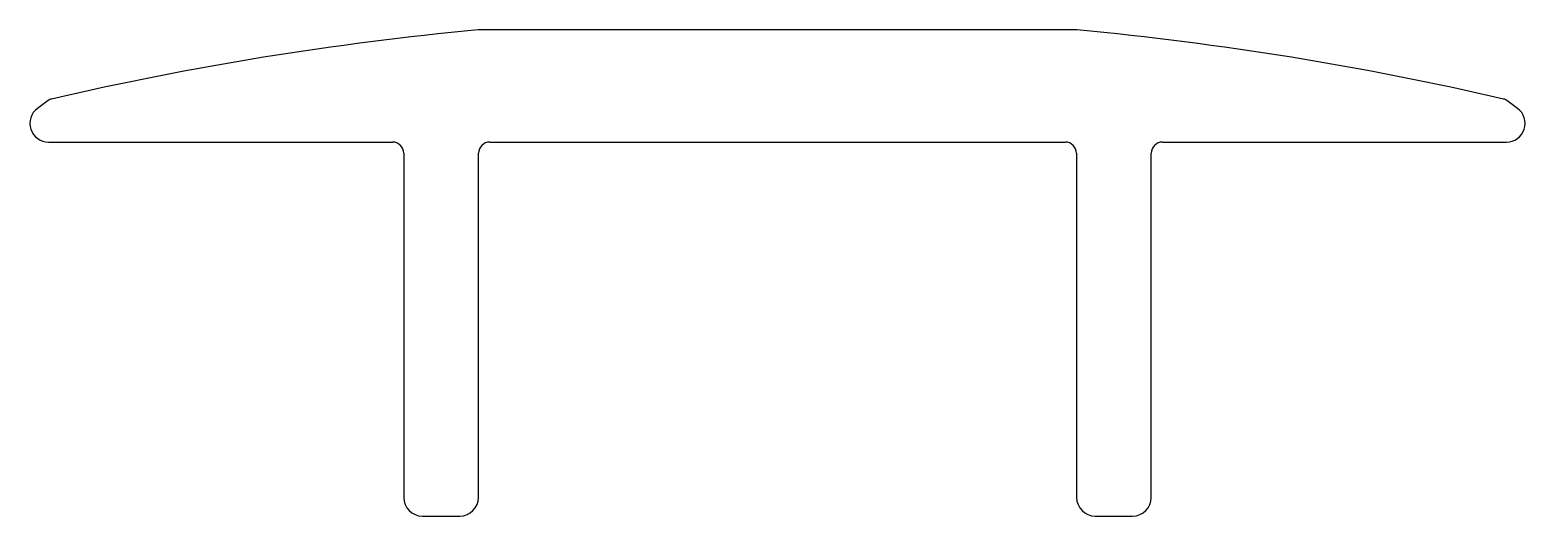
# Model space of a CAD drawing. Extents: x 1254.7 to 1294.7, y 1020.6 to 1033.6.
import ezdxf

# ---------------------------------------------------------------- set-up
doc = ezdxf.new("R2010")
doc.units = 0
doc.layers.get('0').update_dxf_attribs({"linetype": 'CONTINUOUS'})

msp = doc.modelspace()

# ---------------------------------------------------------------- linework, layer by layer
for p, q in [((1282.647, 1033.633), (1266.67, 1033.633)), ((1255.159, 1030.633), (1264.359, 1030.633)), ((1266.959, 1030.633), (1282.359, 1030.633)), ((1284.959, 1030.633), (1294.159, 1030.633)), ((1264.659, 1030.333), (1264.659, 1021.133)), ((1266.659, 1021.133), (1266.659, 1030.333)), ((1282.659, 1030.333), (1282.659, 1021.133)), ((1284.659, 1021.133), (1284.659, 1030.333)), ((1265.159, 1020.633), (1266.159, 1020.633)), ((1283.159, 1020.633), (1284.159, 1020.633))]:
    msp.add_line(p, q)
for centre, radius, start, end in [((1274.659, 948.002), 86.004, 95.34511, 103.05273), ((1266.67, 1033.383), 0.25, 90, 95.3451), ((1282.647, 1033.383), 0.25, 84.6549, 90), ((1274.659, 948.002), 86.004, 76.94727, 84.65489), ((1265.643, 1017.121), 18, 125.6759, 126.8066), ((1255.291, 1031.54), 0.25, 103.0527, 125.6759), ((1294.026, 1031.54), 0.25, 54.3241, 76.9473), ((1283.674, 1017.121), 18, 53.1934, 54.3241), ((1255.159, 1031.133), 0.5, 126.8066, 270), ((1294.159, 1031.133), 0.5, 270, 53.1934), ((1264.359, 1030.333), 0.3, 360, 90), ((1266.959, 1030.333), 0.3, 90, 180), ((1282.359, 1030.333), 0.3, 360, 90), ((1284.959, 1030.333), 0.3, 90, 180), ((1265.159, 1021.133), 0.5, 180, 270), ((1266.159, 1021.133), 0.5, 270, 0), ((1283.159, 1021.133), 0.5, 180, 270), ((1284.159, 1021.133), 0.5, 270, 0)]:
    msp.add_arc(centre, radius, start, end)

doc.saveas('drawing.dxf')
